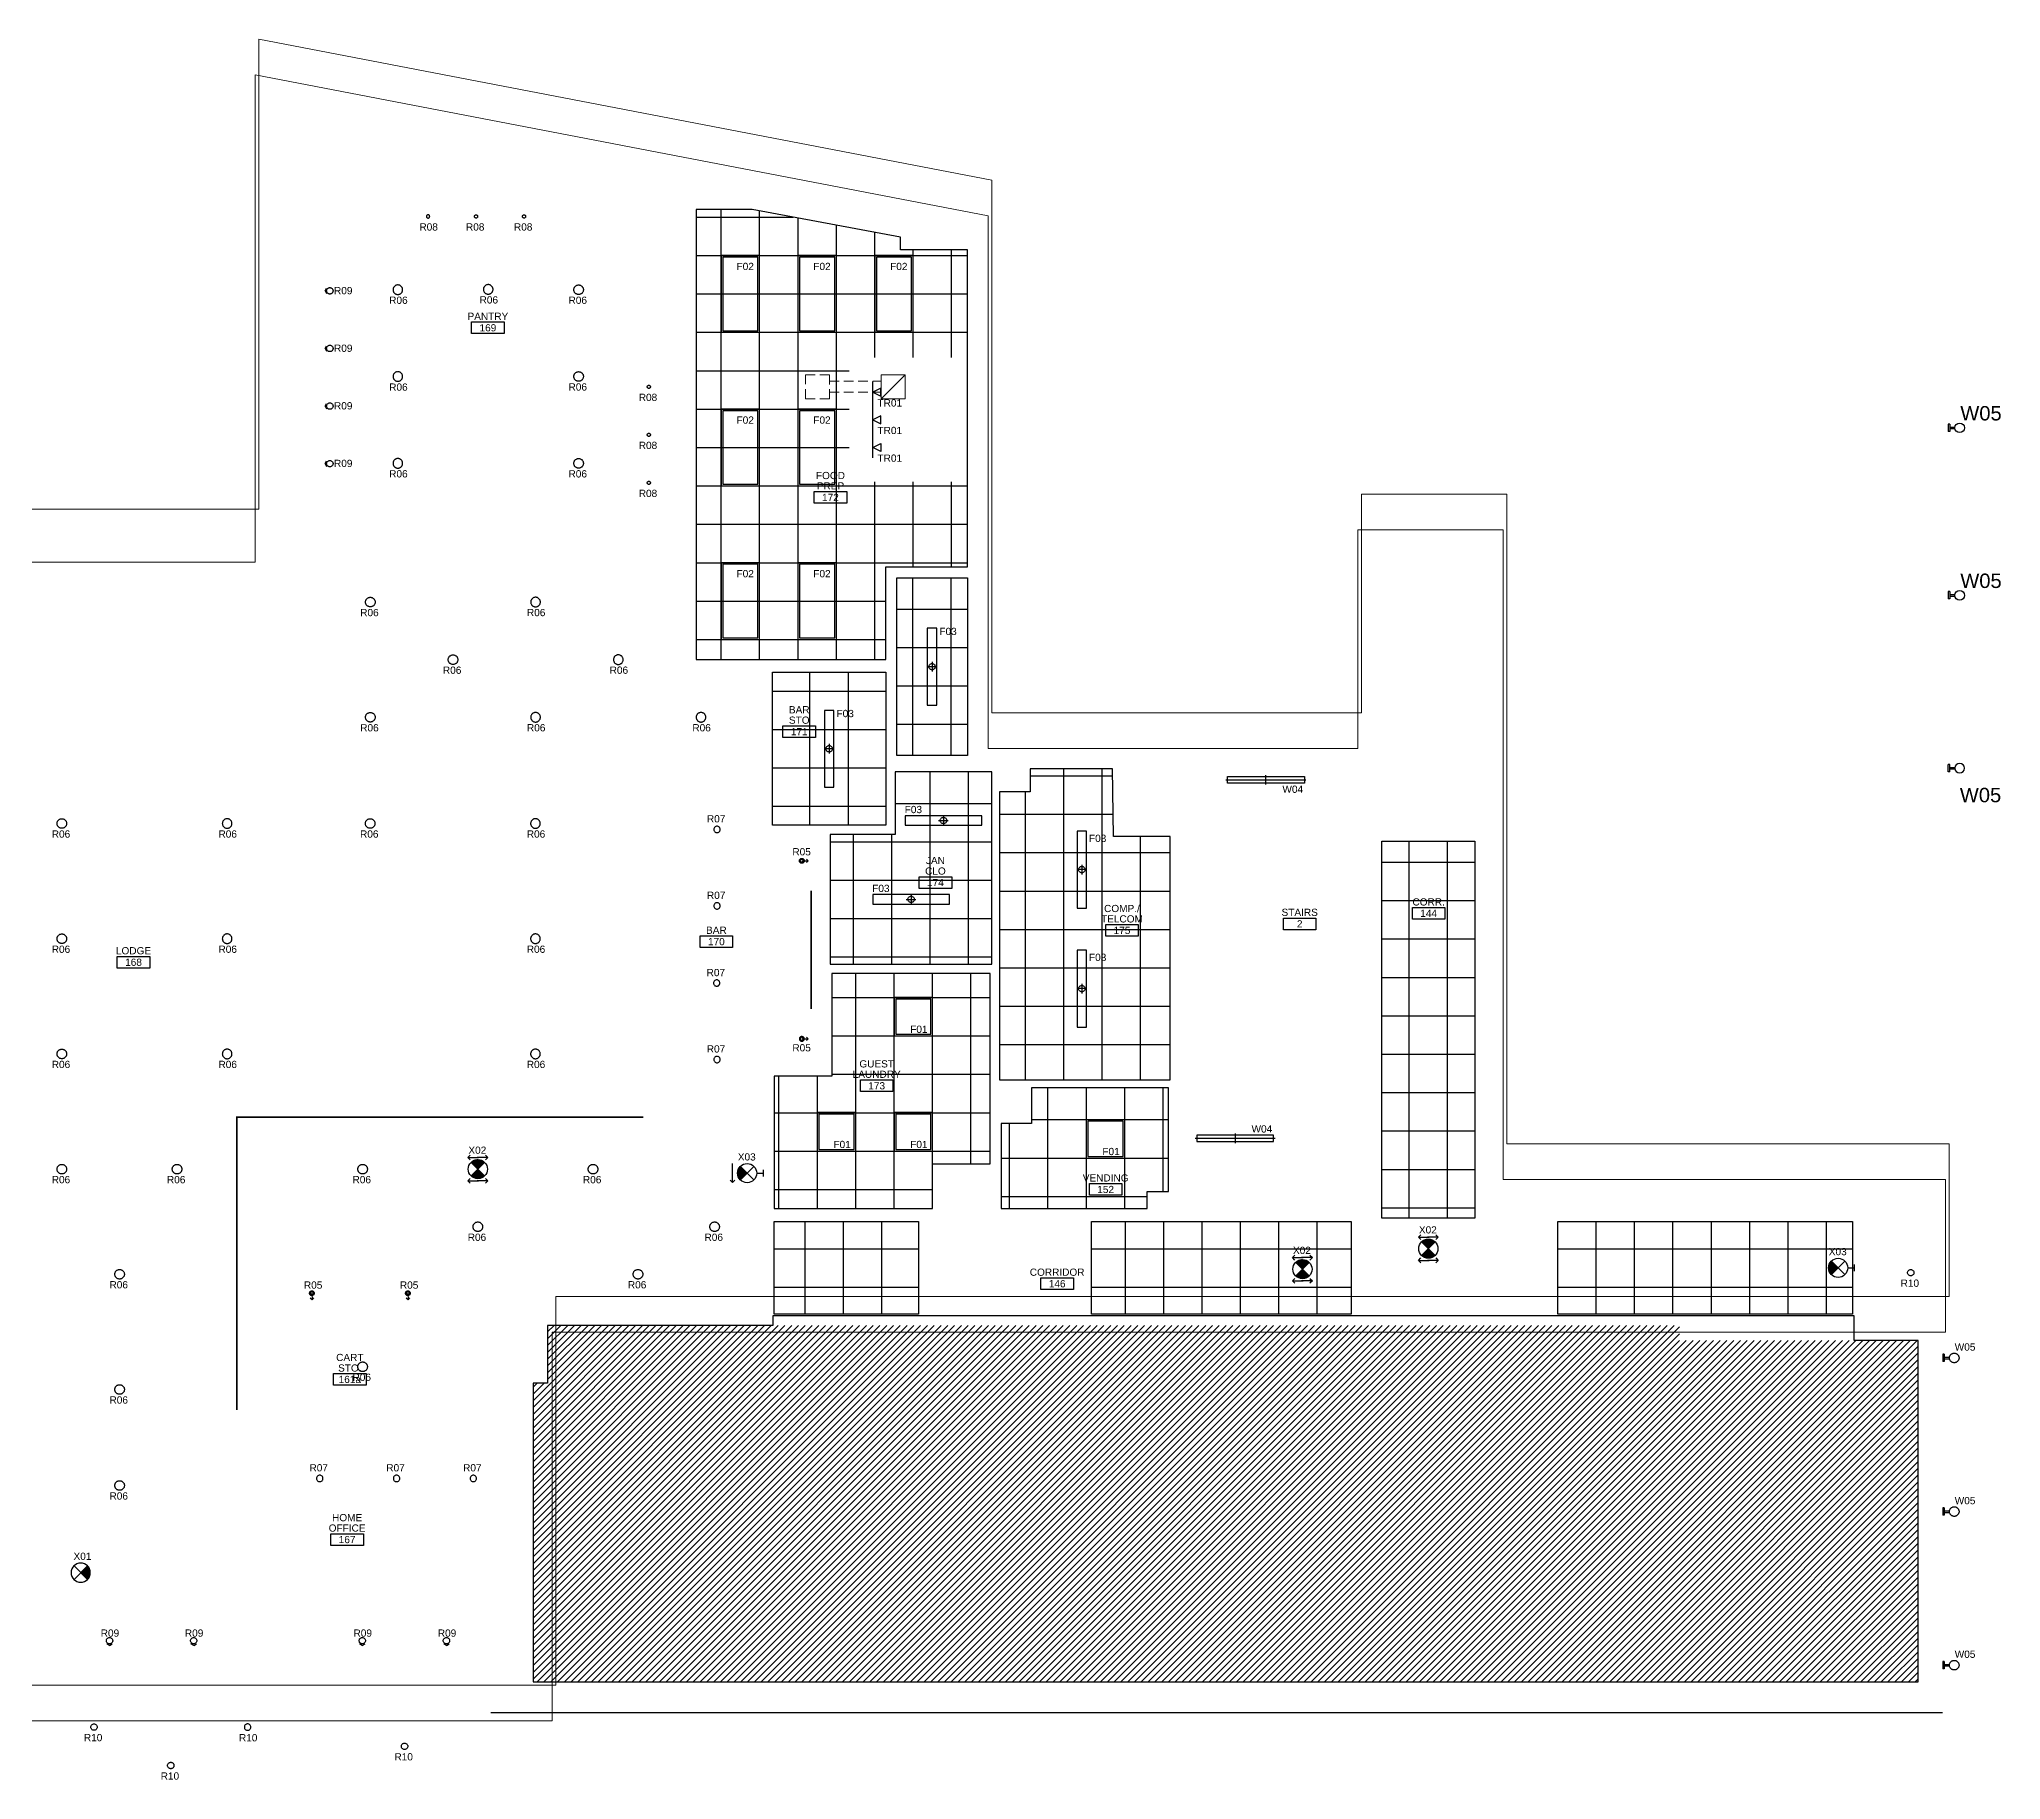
# Model space of a CAD drawing. Extents: x 5683 to 9752, y 823 to 3054.
# Drawn here: x 8526 to 9752, y 823 to 1911 of the extents above; entities that cross this region are included whole.
import ezdxf
from ezdxf.enums import TextEntityAlignment as Align
from ezdxf.xclip import XClip

# ---------------------------------------------------------------- set-up
doc = ezdxf.new("R2010")
doc.units = 0
doc.header["$LTSCALE"] = 48
doc.header["$MEASUREMENT"] = 0
doc.header["$XCLIPFRAME"] = 0
doc.linetypes.add('HIDDEN2', pattern=[0.1875, 0.125, -0.0625])
doc.linetypes.add('PHANTOM2', pattern=[1.25, 0.625, -0.125, 0.125, -0.125, 0.125, -0.125])
for name, color, linetype in [('_0_Objects', 8, 'Continuous'), ('A-Clng-Fixture', 8, 'Continuous'), ('A-Clng-Grid', 8, 'Continuous'), ('A-Tag-Rm(48)', 8, 'Continuous')]:
    doc.layers.add(name, color=color, linetype=linetype)
doc.layers.add('G-Anno-Nplt', color=8, linetype='Continuous', lineweight=18, plot=False)
doc.styles.add('G1DIM', font='arial.ttf')
doc.styles.get("Standard").update_dxf_attribs({"font": 'arial.ttf'})
doc.dimstyles.new('Aec-Arch-I-96', dxfattribs={"dimscale": 96, "dimtxt": 0.09375, "dimasz": 0.0625, "dimexe": 0.0625, "dimexo": 0.0625, "dimgap": 0.03125, "dimtad": 1, "dimdec": 3, "dimzin": 3, "dimdsep": 46, "dimlunit": 4, "dimtxsty": 'G1DIM', "dimblk": 'ARCHTICK', "dimcen": 0.09375, "dimclrd": 256, "dimclre": 256, "dimclrt": 256, "dimazin": 2, "dimtfac": 0.75, "dimtdec": 3, "dimtix": 1, "dimtmove": 2, "dimatfit": 2, "dimldrblk": 'OPEN90', "dimfxl": 0.0625, "dimtolj": 1, "dimtzin": 0, "dimarcsym": 0})
pattern_1 = [(45, (18.6875, 1882.125), (-0.088388348, 0.088388348), [])]

# ---------------------------------------------------------------- blocks, each defined once
blk = doc.blocks.new('CYLINDER WALL LIGHT')
for p, q in [((-2.3, 1), (-2.3, 0)), ((-2.3, 1), (2.2, 1)), ((-2.3, 0), (2.2, 0)), ((-0.5, 1), (-0.5, 4.3)), ((0.5, 1), (0.5, 4.3)), ((2.2, 1), (2.2, 0))]:
    blk.add_line(p, q)
blk.add_circle((0, 7.2), 3)
blk.add_attdef('WXX', (-6.4, 12), '', height=4.5)
blk = doc.blocks.new('6IN ROUND DL')
blk.add_circle((0, 0), 3)
blk.add_attdef('RXX', (-6.3125, -8.8125), '', height=4.5)
blk = doc.blocks.new('4IN ROUND WW')
for q in [(-1.7, 2), (1.7, 2)]:
    blk.add_line((0, 3), q)
blk.add_circle((0, 0), 2)
blk.add_attdef('RXX', (-6.3, -8.8), '', height=4.5)
blk = doc.blocks.new('3IN ROUND DL')
blk.add_circle((0, 0), 2)
blk.add_attdef('RXX', (-6.3125, -8.8125), '', height=4.5)
blk = doc.blocks.new('2IN ROUND DL')
blk.add_circle((0, 0), 1)
blk.add_attdef('RXX', (-6.3125, -8.8125), '', height=4.5)
blk = doc.blocks.new('2X4 FLUOR')
for points in [[(0, -24), (48, -24), (48, 0), (0, 0)], [(1, -23), (47, -23), (47, -1), (1, -1)]]:
    blk.add_lwpolyline(points, close=True)
blk.add_attdef('FXX', (34.25, -22.125), '', height=4.5)
blk = doc.blocks.new('48in Linear FLUOR')
for p, q in [((-3, 0), (3, 0)), ((0, 3), (0, -3))]:
    blk.add_line(p, q)
blk.add_lwpolyline([(-24, -3), (24, -3), (24, 3), (-24, 3)], close=True)
blk.add_circle((0, 0), 2)
blk.add_attdef('FXX', (10.2, 4.6), '', height=4.5)
blk = doc.blocks.new('2X2 FLUOR')
for points in [[(0, -24), (24, -24), (24, 0), (0, 0)], [(1, -23), (23, -23), (23, -1), (1, -1)]]:
    blk.add_lwpolyline(points, close=True)
blk.add_attdef('FXX', (10.0625, -22.125), '', height=4.5)
blk = doc.blocks.new('48IN LINEAR WALL LIGHT')
for p, q in [((-25, 3), (25, 3)), ((0, 6), (0, 0))]:
    blk.add_line(p, q)
blk.add_lwpolyline([(-24, 1), (24, 1), (24, 5), (-24, 5)], close=True)
blk.add_attdef('WXX', (10.2, 6.6), '', height=4.5)
blk = doc.blocks.new('ROUND ADJ ACCENT')
for p, q in [((0, 4), (-1.1, 2.9)), ((0, 0), (0, 4)), ((0, 4), (1.1, 2.9))]:
    blk.add_line(p, q)
for radius in [1.5, 1]:
    blk.add_circle((0, 0), radius)
blk.add_attdef('RXX', (-6.3, -8.8), '', height=4.5)
blk = doc.blocks.new('Ceiling Plan Ground Level')
at = {"layer": 'A-Clng-Grid'}
h = blk.add_hatch(dxfattribs=at)
h.set_pattern_fill('NET', color=256, scale=192)
h.set_pattern_definition([(0, (2904.004, -1032.004), (0, 24), []), (90, (2904.004, -1032.004), (-24, 1e-15), [])])
h.paths.add_polyline_path([(2912, -903.7), (2985.9, -903.7), (2985.9, -836.5), (2944, -836.5), (2944, -828.5), (2851.3, -811.2), (2816.4, -811.2), (2816.4, -1092.5), (2934.9, -1092.5), (2934.9, -1034.5), (2985.9, -1034.5), (2985.9, -981.4), (2912, -981.4)])
h = blk.add_hatch(dxfattribs=at)
h.set_pattern_fill('NET', color=256, scale=192)
h.set_pattern_definition([(0, (2951.808, -1084.96), (0, 24), []), (90, (2951.808, -1084.96), (-24, 1e-15), [])])
h.paths.add_polyline_path([(2941.7, -1041.4), (2985.9, -1041.4), (2985.9, -1152.5), (2941.7, -1152.5)])
h = blk.add_hatch(dxfattribs=at)
h.set_pattern_fill('NET', color=256, scale=192)
h.set_pattern_definition([(0, (2887.475, -1136.26), (0, 24), []), (90, (2887.475, -1136.26), (-24, 1e-15), [])])
h.paths.add_polyline_path([(2864.1, -1100.5), (2934.9, -1100.5), (2934.9, -1196.1), (2864.1, -1196.1)])
h = blk.add_hatch(dxfattribs=at)
h.set_pattern_fill('NET', color=256, scale=192)
h.set_pattern_definition([(0, (2938.665, -1254.407), (0, 24), []), (90, (2938.665, -1254.407), (-24, 1e-15), [])])
h.paths.add_polyline_path([(2900.2, -1201.9), (2900.2, -1282.9), (3001.1, -1282.9), (3001.1, -1162.6), (2940.7, -1162.6), (2940.7, -1201.9)])
h = blk.add_hatch(dxfattribs=at)
h.set_pattern_fill('NET', color=256, scale=192)
h.set_pattern_definition([(0, (-2833.837, 778.78), (0, 24), []), (90, (-2833.837, 778.78), (-24, 1e-15), [])])
h.paths.add_polyline_path([(3006, -1175.2), (3006, -1355.2), (3112.6, -1355.2), (3112.6, -1203.2), (3077.2, -1203.2), (3076.6, -1160.8), (3025.1, -1160.8), (3025.1, -1175.2)])
h = blk.add_hatch(dxfattribs=at)
h.set_pattern_fill('NET', color=256, scale=192)
h.set_pattern_definition([(0, (3262, -1291.18), (0, 24), []), (90, (3262, -1291.18), (-24, 1e-15), [])])
h.paths.add_polyline_path([(3303, -1206), (3245, -1206), (3245, -1441.7), (3303, -1441.7)])
h = blk.add_hatch(dxfattribs=at)
h.set_pattern_fill('NET', color=256, scale=192)
h.set_pattern_definition([(0, (2940.124, -1399.734), (0, 24), []), (90, (2940.124, -1399.734), (-24, 1e-15), [])])
h.paths.add_polyline_path([(2901.2, -1288.8), (2901.2, -1352.9), (2865.2, -1352.9), (2865.2, -1435.7), (2964.1, -1435.7), (2964.1, -1407.7), (3000.1, -1407.7), (3000.1, -1288.8)])
h = blk.add_hatch(dxfattribs=at)
h.set_pattern_fill('NET', color=256, scale=192)
h.set_pattern_definition([(0, (3060.25, -1380.072), (0, 24), []), (90, (3060.25, -1380.072), (-24, 1e-15), [])])
h.paths.add_polyline_path([(3111.6, -1360.1), (3026, -1360.1), (3026, -1382.5), (3007, -1382.5), (3007, -1435.7), (3098.3, -1435.7), (3098.3, -1425), (3111.6, -1425)])
h = blk.add_hatch(dxfattribs=at)
h.set_pattern_fill('NET', color=256, scale=192)
h.set_pattern_definition([(0, (2956.44, -1484.743), (0, 24), []), (90, (2956.44, -1484.743), (-24, 1e-15), [])])
h.paths.add_polyline_path([(2865.2, -1443.7), (2955.4, -1443.7), (2955.4, -1501.7), (2865.2, -1501.7)])
h = blk.add_hatch(dxfattribs=at)
h.set_pattern_fill('NET', color=256, scale=192)
h.set_pattern_definition([(0, (3132.595, -1460.743), (0, 24), []), (90, (3132.595, -1460.743), (-24, 1e-15), [])])
h.paths.add_polyline_path([(3063.4, -1443.7), (3225.7, -1443.7), (3225.7, -1501.7), (3063.4, -1501.7)])
h = blk.add_hatch(dxfattribs=at)
h.set_pattern_fill('NET', color=256, scale=192)
h.set_pattern_definition([(0, (3354.88, -1484.743), (0, 24), []), (90, (3354.88, -1484.743), (-24, 1e-15), [])])
h.paths.add_polyline_path([(3354.9, -1443.7), (3539.1, -1443.7), (3539.1, -1501.7), (3354.9, -1501.7)])
blk.add_lwpolyline([(2714.4, -1544.7), (2714.4, -1731.4), (3580.1, -1731.4), (3580.1, -1518.1), (3540.1, -1518), (3540.1, -1502.7), (2864.2, -1502.7), (2864.2, -1508.7), (2723.5, -1508.7), (2723.5, -1544.7), (2714.4, -1544.7)])
at = {"layer": 'A-Clng-Fixture', "const_width": 1}
blk.add_lwpolyline([(2926.7, -966.6), (2926.7, -918.6)], dxfattribs=at)
at = {"layer": 'A-Clng-Fixture'}
for points in [[(2926.7, -925.5), (2931.7, -928), (2931.7, -923), (2926.7, -925.5)], [(2926.7, -942.7), (2931.7, -945.2), (2931.7, -940.2), (2926.7, -942.7)], [(2926.7, -959.9), (2931.7, -957.4), (2931.7, -962.4), (2926.7, -959.9)]]:
    blk.add_lwpolyline(points, close=True, dxfattribs=at)
at = {"layer": 'A-Clng-Fixture', "linetype": 'PHANTOM2', "ltscale": 0.5, "const_width": 1}
for points in [[(2888.2, -1236.9), (2888.2, -1310.9)], [(2688, -1750.7), (3595.5, -1750.7)]]:
    blk.add_lwpolyline(points, dxfattribs=at)
at = {"layer": 'A-Clng-Fixture', "linetype": 'HIDDEN2', "ltscale": 0.5, "const_width": 1}
blk.add_lwpolyline([(2529.2, -1561.5), (2529.2, -1378.5), (2783.3, -1378.5)], dxfattribs=at)
at = {"layer": 'A-Clng-Grid'}
for points in [[(2816.4, -811.2), (2816.4, -1092.5), (2934.9, -1092.5), (2934.9, -1034.5), (2985.9, -1034.5), (2985.9, -836.5), (2944, -836.5), (2944, -828.5), (2851.3, -811.2)], [(2941.7, -1041.4), (2985.9, -1041.4), (2985.9, -1152.5), (2941.7, -1152.5)], [(2864.1, -1100.5), (2934.9, -1100.5), (2934.9, -1196.1), (2864.1, -1196.1)], [(3245, -1206), (3303, -1206), (3303, -1441.7), (3245, -1441.7)], [(2901.2, -1288.8), (2901.2, -1352.9), (2865.2, -1352.9), (2865.2, -1435.7), (2964.1, -1435.7), (2964.1, -1407.7), (3000.1, -1407.7), (3000.1, -1288.8)], [(3007, -1382.5), (3007, -1435.7), (3098.3, -1435.7), (3098.3, -1425), (3111.6, -1425), (3111.6, -1360.1), (3026, -1360.1), (3026, -1382.5)], [(2865.2, -1443.7), (2955.4, -1443.7), (2955.4, -1501.7), (2865.2, -1501.7)], [(3063.4, -1443.7), (3225.7, -1443.7), (3225.7, -1501.7), (3063.4, -1501.7)], [(3354.9, -1443.7), (3539.1, -1443.7), (3539.1, -1501.7), (3354.9, -1501.7)]]:
    blk.add_lwpolyline(points, close=True, dxfattribs=at)
for points in [[(2900.2, -1201.9), (2900.2, -1282.9), (3001.1, -1282.9), (3001.1, -1162.6), (2940.7, -1162.6), (2940.7, -1201.9), (2900.2, -1201.9)], [(3006, -1175.2), (3006, -1355.2), (3112.6, -1355.2), (3112.6, -1203.2), (3077.2, -1203.2), (3076.6, -1160.8), (3025.1, -1160.8), (3025.1, -1175.2), (3006, -1175.2)]]:
    blk.add_lwpolyline(points, dxfattribs=at)
at = {"layer": 'A-Clng-Fixture'}
ref = blk.add_blockref('2IN ROUND DL', (2648.8, -815.6), dxfattribs=dict(at, xscale=-1))
ref.add_attrib('RXX', 'R08', (2643.4, -824.4), dxfattribs={"layer": '0', "height": 4.5})
for name, p, values in [('2IN ROUND DL', (2678.8, -815.6), {'RXX': 'R08'}), ('2IN ROUND DL', (2708.8, -815.6), {'RXX': 'R08'}), ('6IN ROUND DL', (2742.9, -861.4), {'RXX': 'R06'}), ('6IN ROUND DL', (2742.9, -915.6), {'RXX': 'R06'}), ('2IN ROUND DL', (2786.8, -922.1), {'RXX': 'R08'}), ('2IN ROUND DL', (2786.8, -952.1), {'RXX': 'R08'}), ('6IN ROUND DL', (2742.9, -969.9), {'RXX': 'R06'}), ('2IN ROUND DL', (2786.8, -982.1), {'RXX': 'R08'}), ('6IN ROUND DL', (2612.7, -1056.6), {'RXX': 'R06'}), ('6IN ROUND DL', (2664.4, -1092.6), {'RXX': 'R06'}), ('6IN ROUND DL', (2612.7, -1128.6), {'RXX': 'R06'}), ('6IN ROUND DL', (2419.9, -1195), {'RXX': 'R06'}), ('6IN ROUND DL', (2612.6, -1195), {'RXX': 'R06'}), ('6IN ROUND DL', (2419.9, -1267), {'RXX': 'R06'}), ('2X2 FLUOR', (2940.1, -1303.7), {'FXX': 'F01'}), ('6IN ROUND DL', (2419.9, -1339), {'RXX': 'R06'}), ('2X2 FLUOR', (2892.1, -1375.7), {'FXX': 'F01'}), ('2X2 FLUOR', (2940.1, -1375.7), {'FXX': 'F01'}), ('2X2 FLUOR', (3060.2, -1380.1), {'FXX': 'F01'}), ('48IN LINEAR WALL LIGHT', (3153.3, -1394.7), {'WXX': 'W04'}), ('6IN ROUND DL', (2419.9, -1411), {'RXX': 'R06'}), ('6IN ROUND DL', (2491.9, -1411), {'RXX': 'R06'}), ('6IN ROUND DL', (2607.9, -1411), {'RXX': 'R06'}), ('6IN ROUND DL', (2751.9, -1411), {'RXX': 'R06'}), ('6IN ROUND DL', (2679.9, -1447), {'RXX': 'R06'}), ('6IN ROUND DL', (2827.9, -1447), {'RXX': 'R06'}), ('6IN ROUND DL', (2456, -1476.7), {'RXX': 'R06'}), ('6IN ROUND DL', (2780, -1476.7), {'RXX': 'R06'}), ('3IN ROUND DL', (3575.5, -1475.7), {'RXX': 'R10'}), ('6IN ROUND DL', (2607.9, -1534.5), {'RXX': 'R06'}), ('6IN ROUND DL', (2456, -1548.7), {'RXX': 'R06'}), ('6IN ROUND DL', (2456, -1608.7), {'RXX': 'R06'}), ('3IN ROUND DL', (2440, -1759.7), {'RXX': 'R10'}), ('3IN ROUND DL', (2634.1, -1771.7), {'RXX': 'R10'}), ('3IN ROUND DL', (2488, -1783.7), {'RXX': 'R10'})]:
    blk.add_blockref(name, p, dxfattribs=at).add_auto_attribs(values)
ref = blk.add_blockref('2X4 FLUOR', (2832, -888), dxfattribs=dict(at, rotation=90))
ref.add_attrib('FXX', 'F02', (2841.6, -849.1), dxfattribs={"layer": '0', "height": 4.5})
ref = blk.add_blockref('2X4 FLUOR', (2880, -888), dxfattribs=dict(at, rotation=90))
ref.add_attrib('FXX', 'F02', (2889.6, -849.1), dxfattribs={"layer": '0', "height": 4.5})
ref = blk.add_blockref('2X4 FLUOR', (2928, -888), dxfattribs=dict(at, rotation=90))
ref.add_attrib('FXX', 'F02', (2937.6, -849.1), dxfattribs={"layer": '0', "height": 4.5})
ref = blk.add_blockref('6IN ROUND DL', (2686.4, -861.2), dxfattribs=dict(at, xscale=-1))
ref.add_attrib('RXX', 'R06', (2681, -870), dxfattribs={"layer": '0', "height": 4.5})
ref = blk.add_blockref('4IN ROUND WW', (2587.4, -862.1), dxfattribs=dict(at, rotation=90))
ref.add_attrib('RXX', 'R09', (2590, -864.2), dxfattribs={"layer": '0', "height": 4.5})
ref = blk.add_blockref('6IN ROUND DL', (2629.9, -861.4), dxfattribs=dict(at, xscale=-1))
ref.add_attrib('RXX', 'R06', (2624.5, -870.2), dxfattribs={"layer": '0', "height": 4.5})
ref = blk.add_blockref('4IN ROUND WW', (2587.4, -898.1), dxfattribs=dict(at, rotation=90))
ref.add_attrib('RXX', 'R09', (2590, -900.2), dxfattribs={"layer": '0', "height": 4.5})
ref = blk.add_blockref('6IN ROUND DL', (2629.9, -915.6), dxfattribs=dict(at, xscale=-1))
ref.add_attrib('RXX', 'R06', (2624.5, -924.5), dxfattribs={"layer": '0', "height": 4.5})
ref = blk.add_blockref('4IN ROUND WW', (2587.4, -934.1), dxfattribs=dict(at, rotation=90))
ref.add_attrib('RXX', 'R09', (2590, -936.2), dxfattribs={"layer": '0', "height": 4.5})
ref = blk.add_blockref('2X4 FLUOR', (2832, -984), dxfattribs=dict(at, rotation=90))
ref.add_attrib('FXX', 'F02', (2841.6, -945.1), dxfattribs={"layer": '0', "height": 4.5})
ref = blk.add_blockref('2X4 FLUOR', (2880, -984), dxfattribs=dict(at, rotation=90))
ref.add_attrib('FXX', 'F02', (2889.6, -945.1), dxfattribs={"layer": '0', "height": 4.5})
ref = blk.add_blockref('4IN ROUND WW', (2587.4, -970.1), dxfattribs=dict(at, rotation=90))
ref.add_attrib('RXX', 'R09', (2590, -972.2), dxfattribs={"layer": '0', "height": 4.5})
ref = blk.add_blockref('6IN ROUND DL', (2629.9, -969.9), dxfattribs=dict(at, xscale=-1))
ref.add_attrib('RXX', 'R06', (2624.5, -978.7), dxfattribs={"layer": '0', "height": 4.5})
ref = blk.add_blockref('2X4 FLUOR', (2832, -1080), dxfattribs=dict(at, rotation=90))
ref.add_attrib('FXX', 'F02', (2841.6, -1041.1), dxfattribs={"layer": '0', "height": 4.5})
ref = blk.add_blockref('2X4 FLUOR', (2880, -1080), dxfattribs=dict(at, rotation=90))
ref.add_attrib('FXX', 'F02', (2889.6, -1041.1), dxfattribs={"layer": '0', "height": 4.5})
ref = blk.add_blockref('6IN ROUND DL', (2716, -1056.6), dxfattribs=dict(at, xscale=-1))
ref.add_attrib('RXX', 'R06', (2710.6, -1065.4), dxfattribs={"layer": '0', "height": 4.5})
ref = blk.add_blockref('48in Linear FLUOR', (2963.8, -1097), dxfattribs=dict(at, rotation=270))
ref.add_attrib('FXX', 'F03', (2968.4, -1077.2), dxfattribs={"layer": '0', "height": 4.5})
ref = blk.add_blockref('6IN ROUND DL', (2767.7, -1092.6), dxfattribs=dict(at, xscale=-1))
ref.add_attrib('RXX', 'R06', (2762.3, -1101.4), dxfattribs={"layer": '0', "height": 4.5})
ref = blk.add_blockref('6IN ROUND DL', (2716, -1128.6), dxfattribs=dict(at, xscale=-1))
ref.add_attrib('RXX', 'R06', (2710.6, -1137.4), dxfattribs={"layer": '0', "height": 4.5})
ref = blk.add_blockref('6IN ROUND DL', (2819.4, -1128.6), dxfattribs=dict(at, xscale=-1))
ref.add_attrib('RXX', 'R06', (2814, -1137.4), dxfattribs={"layer": '0', "height": 4.5})
ref = blk.add_blockref('48in Linear FLUOR', (2899.5, -1148.3), dxfattribs=dict(at, rotation=270))
ref.add_attrib('FXX', 'F03', (2904.1, -1128.5), dxfattribs={"layer": '0', "height": 4.5})
ref = blk.add_blockref('48IN LINEAR WALL LIGHT', (3172.5, -1164.7), dxfattribs=dict(at, xscale=-1, rotation=180))
ref.add_attrib('WXX', 'W04', (3182.8, -1175.8), dxfattribs={"layer": '0', "height": 4.5})
ref = blk.add_blockref('48in Linear FLUOR', (2970.9, -1193.1), dxfattribs=at)
ref.add_attrib('FXX', 'F03', (2946.7, -1188.5), dxfattribs={"layer": '0', "height": 4.5})
ref = blk.add_blockref('6IN ROUND DL', (2523.2, -1195), dxfattribs=dict(at, xscale=-1))
ref.add_attrib('RXX', 'R06', (2517.8, -1203.8), dxfattribs={"layer": '0', "height": 4.5})
ref = blk.add_blockref('6IN ROUND DL', (2715.9, -1195), dxfattribs=dict(at, xscale=-1))
ref.add_attrib('RXX', 'R06', (2710.5, -1203.8), dxfattribs={"layer": '0', "height": 4.5})
ref = blk.add_blockref('3IN ROUND DL', (2829.4, -1198.7), dxfattribs=dict(at, xscale=-1, rotation=180))
ref.add_attrib('RXX', 'R07', (2823.1, -1194.3), dxfattribs={"layer": '0', "height": 4.5})
ref = blk.add_blockref('48in Linear FLUOR', (3057.4, -1223.8), dxfattribs=dict(at, rotation=270))
ref.add_attrib('FXX', 'F03', (3061.9, -1206.5), dxfattribs={"layer": '0', "height": 4.5})
ref = blk.add_blockref('ROUND ADJ ACCENT', (2882.4, -1218.3), dxfattribs=dict(at, rotation=269.682145111115))
ref.add_attrib('RXX', 'R05', (2876.5, -1214.9), dxfattribs={"layer": '0', "height": 4.5})
ref = blk.add_blockref('3IN ROUND DL', (2829.4, -1246.5), dxfattribs=dict(at, xscale=-1, rotation=180))
ref.add_attrib('RXX', 'R07', (2823.1, -1242.1), dxfattribs={"layer": '0', "height": 4.5})
ref = blk.add_blockref('48in Linear FLUOR', (2950.7, -1242.4), dxfattribs=at)
ref.add_attrib('FXX', 'F03', (2926.4, -1237.8), dxfattribs={"layer": '0', "height": 4.5})
ref = blk.add_blockref('6IN ROUND DL', (2523.2, -1267), dxfattribs=dict(at, xscale=-1))
ref.add_attrib('RXX', 'R06', (2517.8, -1275.8), dxfattribs={"layer": '0', "height": 4.5})
ref = blk.add_blockref('6IN ROUND DL', (2715.9, -1267), dxfattribs=dict(at, xscale=-1))
ref.add_attrib('RXX', 'R06', (2710.5, -1275.8), dxfattribs={"layer": '0', "height": 4.5})
ref = blk.add_blockref('48in Linear FLUOR', (3057.4, -1298.2), dxfattribs=dict(at, rotation=270))
ref.add_attrib('FXX', 'F03', (3061.9, -1280.9), dxfattribs={"layer": '0', "height": 4.5})
ref = blk.add_blockref('3IN ROUND DL', (2829.2, -1294.7), dxfattribs=dict(at, xscale=-1, rotation=180))
ref.add_attrib('RXX', 'R07', (2822.9, -1290.4), dxfattribs={"layer": '0', "height": 4.5})
ref = blk.add_blockref('6IN ROUND DL', (2523.2, -1339), dxfattribs=dict(at, xscale=-1))
ref.add_attrib('RXX', 'R06', (2517.8, -1347.8), dxfattribs={"layer": '0', "height": 4.5})
ref = blk.add_blockref('6IN ROUND DL', (2715.9, -1339), dxfattribs=dict(at, xscale=-1))
ref.add_attrib('RXX', 'R06', (2710.5, -1347.8), dxfattribs={"layer": '0', "height": 4.5})
ref = blk.add_blockref('3IN ROUND DL', (2829.4, -1342.5), dxfattribs=dict(at, xscale=-1, rotation=180))
ref.add_attrib('RXX', 'R07', (2823, -1338.1), dxfattribs={"layer": '0', "height": 4.5})
ref = blk.add_blockref('ROUND ADJ ACCENT', (2882.4, -1329.6), dxfattribs=dict(at, xscale=-0.9999999999999909, rotation=270.3178548888828))
ref.add_attrib('RXX', 'R05', (2876.5, -1337.4), dxfattribs={"layer": '0', "height": 4.5})
ref = blk.add_blockref('ROUND ADJ ACCENT', (2576.2, -1488.6), dxfattribs=dict(at, rotation=182.1016543277713))
ref.add_attrib('RXX', 'R05', (2571.2, -1485.7), dxfattribs={"layer": '0', "height": 4.5})
ref = blk.add_blockref('ROUND ADJ ACCENT', (2636.2, -1488.6), dxfattribs=dict(at, rotation=182.1016543277713))
ref.add_attrib('RXX', 'R05', (2631.2, -1485.7), dxfattribs={"layer": '0', "height": 4.5})
ref = blk.add_blockref('CYLINDER WALL LIGHT', (3595.5, -1529), dxfattribs=dict(at, rotation=270))
ref.add_attrib('WXX', 'W05', (3603, -1524.4), dxfattribs={"layer": '0', "height": 4.5})
ref = blk.add_blockref('3IN ROUND DL', (2581.1, -1604.3), dxfattribs=dict(at, xscale=-1, rotation=180))
ref.add_attrib('RXX', 'R07', (2574.7, -1599.9), dxfattribs={"layer": '0', "height": 4.5})
ref = blk.add_blockref('3IN ROUND DL', (2629.1, -1604.3), dxfattribs=dict(at, xscale=-1, rotation=180))
ref.add_attrib('RXX', 'R07', (2622.7, -1599.9), dxfattribs={"layer": '0', "height": 4.5})
ref = blk.add_blockref('3IN ROUND DL', (2677.1, -1604.3), dxfattribs=dict(at, xscale=-1, rotation=180))
ref.add_attrib('RXX', 'R07', (2670.7, -1599.9), dxfattribs={"layer": '0', "height": 4.5})
ref = blk.add_blockref('CYLINDER WALL LIGHT', (3595.5, -1625), dxfattribs=dict(at, rotation=270))
ref.add_attrib('WXX', 'W05', (3603, -1620.4), dxfattribs={"layer": '0', "height": 4.5})
ref = blk.add_blockref('4IN ROUND WW', (2449.7, -1705.7), dxfattribs=dict(at, rotation=180))
ref.add_attrib('RXX', 'R09', (2444.2, -1703.2), dxfattribs={"layer": '0', "height": 4.5})
ref = blk.add_blockref('4IN ROUND WW', (2502.3, -1705.7), dxfattribs=dict(at, rotation=180))
ref.add_attrib('RXX', 'R09', (2496.8, -1703.2), dxfattribs={"layer": '0', "height": 4.5})
ref = blk.add_blockref('4IN ROUND WW', (2607.7, -1705.7), dxfattribs=dict(at, rotation=180))
ref.add_attrib('RXX', 'R09', (2602.2, -1703.2), dxfattribs={"layer": '0', "height": 4.5})
ref = blk.add_blockref('4IN ROUND WW', (2660.3, -1705.7), dxfattribs=dict(at, rotation=180))
ref.add_attrib('RXX', 'R09', (2654.9, -1703.2), dxfattribs={"layer": '0', "height": 4.5})
ref = blk.add_blockref('CYLINDER WALL LIGHT', (3595.5, -1721), dxfattribs=dict(at, rotation=270))
ref.add_attrib('WXX', 'W05', (3603, -1716.4), dxfattribs={"layer": '0', "height": 4.5})
ref = blk.add_blockref('3IN ROUND DL', (2536, -1759.7), dxfattribs=dict(at, xscale=-1))
ref.add_attrib('RXX', 'R10', (2530.6, -1768.6), dxfattribs={"layer": '0', "height": 4.5})
at = {"layer": 'A-Clng-Fixture', "char_height": 4.5, "width": 13.062, "attachment_point": 1, "style": 'G1DIM'}
for insert in [(2929.7, -929.9), (2929.7, -947.1), (2929.7, -964.4)]:
    blk.add_mtext('TR01', dxfattribs=dict(at, insert=insert))
blk = doc.blocks.new('Rm Tag')
blk.add_lwpolyline([(-0.212, 0.076), (0.212, 0.076), (0.212, -0.076), (-0.212, -0.076)], close=True)
for p in [(0, 0.286), (0, 0.149), (0, 0)]:
    blk.add_attdef('XXX', text='', height=0.0938).set_placement(p, align=Align.MIDDLE_CENTER)
blk = doc.blocks.new('exit sign- single faced')
h = blk.add_hatch()
h.set_pattern_fill('ANSI31', color=256)
h.set_pattern_definition(pattern_1)
h.paths.add_polyline_path([(4.2, 4.2, 0.414214), (-4.2, 4.2), (0, 0)])
for p, q in [((4.2, -4.2), (-4.2, 4.2)), ((4.2, 4.2), (-4.2, -4.2))]:
    blk.add_line(p, q)
blk.add_circle((0, 0), 6)
blk.add_attdef('X00', (-5.6, 8), '', height=4.5)
blk = doc.blocks.new('exit sign- double faced')
h = blk.add_hatch()
h.set_pattern_fill('ANSI31', color=256)
h.set_pattern_definition(pattern_1)
h.paths.add_polyline_path([(4.2, 4.2, 0.414214), (-4.2, 4.2), (0, 0)])
h = blk.add_hatch()
h.set_pattern_fill('ANSI31', color=256)
h.set_pattern_definition(pattern_1)
h.paths.add_polyline_path([(4.2, -4.2, -0.414214), (-4.2, -4.2), (0, 0)])
for p, q in [((4.2, -4.2), (-4.2, 4.2)), ((4.2, 4.2), (-4.2, -4.2))]:
    blk.add_line(p, q)
blk.add_circle((0, 0), 6)
blk.add_attdef('X00', (-5.6, 8), '', height=4.5)
blk = doc.blocks.new('_ArchTick')
at = {"linetype": 'ByBlock', "const_width": 0.15}
blk.add_lwpolyline([(-0.5, -0.5), (0.5, 0.5)], dxfattribs=at)
blk = doc.blocks.new('_Open90')
at = {"linetype": 'ByBlock', "lineweight": -2}
for p, q in [((0, 0), (-1, 0)), ((-0.5, 0.5), (0, 0)), ((0, 0), (-0.5, -0.5))]:
    blk.add_line(p, q, dxfattribs=at)
blk = doc.blocks.new('*U54')
h = blk.add_hatch()
h.set_pattern_fill('ANSI31', color=256)
h.set_pattern_definition([(45, (18.6875, 1892.125), (-0.088388348, 0.088388348), [])])
h.paths.add_polyline_path([(4.2, 14.2, 0.414214), (-4.2, 14.2), (0, 10)])
for p, q in [((4.2, 5.8), (-4.2, 14.2)), ((4.2, 14.2), (-4.2, 5.8)), ((2, 0), (-2, 0)), ((0, 4), (0, 0))]:
    blk.add_line(p, q)
blk.add_circle((0, 10), 6)
blk.add_attdef('X00', (-5.6, 18), '', height=4.5)

msp = doc.modelspace()

# ---------------------------------------------------------------- hatches: boundary and pattern name
at = {"layer": '_0_Objects'}
h = msp.add_hatch(dxfattribs=at)
h.set_pattern_fill('ANSI31', color=256, scale=24)
h.set_pattern_definition([(45, (3286.1633, 3394.78), (-2.1213203, 2.1213203), [])])
edge = h.paths.add_edge_path()
edge.add_line((8843.5, 1107.3), (8843.5, 1071.3))
edge.add_line((8843.5, 1071.3), (8834.4, 1071.3))
edge.add_line((8834.4, 1071.3), (8834.4, 884.6))
edge.add_line((8834.4, 884.6), (9700.1, 884.6))
edge.add_line((9700.1, 884.6), (9700, 1097.9))
edge.add_line((9700, 1097.9), (9550.9, 1097.9))
edge.add_line((9550.9, 1097.9), (9550.9, 1107.3))
edge.add_line((9550.9, 1107.3), (8843, 1107.3))

# ---------------------------------------------------------------- linework, layer by layer
at = {"layer": 'G-Anno-Nplt', "linetype": 'HIDDEN2'}
for p, q in [((9019.7, 1697.4), (9052, 1697.4)), ((9019.7, 1690.5), (9052, 1690.5))]:
    msp.add_line(p, q, dxfattribs=at)
at = {"layer": 'G-Anno-Nplt'}
for points in [[(8663, 1911.1), (9121.1, 1823.1), (9121.1, 1490.2), (9352.3, 1490.2), (9352.3, 1626.9), (9443.1, 1626.9), (9443.1, 1220.9), (9719.6, 1220.9), (9719.6, 1125.5), (8848.7, 1125.5), (8848.7, 882.6), (8228.4, 882.6), (8228.4, 1617.4), (8663, 1617.4)], [(8660.7, 1888.8), (9118.8, 1800.7), (9118.8, 1467.8), (9350, 1467.8), (9350, 1604.5), (9440.8, 1604.5), (9440.8, 1198.5), (9717.3, 1198.5), (9717.3, 1103.1), (8846.4, 1103.1), (8846.4, 860.3), (8234.6, 860.3), (8234.6, 1584.3), (8660.7, 1584.3)], [(9052, 1701.4), (9066.9, 1701.4), (9066.9, 1686.5), (9052, 1686.5)]]:
    msp.add_lwpolyline(points, close=True, dxfattribs=at)
at = {"layer": 'G-Anno-Nplt', "linetype": 'HIDDEN2'}
msp.add_lwpolyline([(9004.7, 1701.4), (9019.7, 1701.4), (9019.7, 1686.5), (9004.7, 1686.5)], close=True, dxfattribs=at)
at = {"layer": 'G-Anno-Nplt'}
msp.add_lwpolyline([(9052, 1686.5), (9066.9, 1701.4)], dxfattribs=at)

# ---------------------------------------------------------------- block references
at = {"layer": '_0_Objects'}
ref = msp.add_blockref('Ceiling Plan Ground Level', (6120, 2616), dxfattribs=at)
XClip(ref).set_block_clipping_path([(2540.6875, -727.2188406548), (2998.8125, -815.3125), (2998.8125, -1148.1875), (3230, -1148.1875), (3230, -1011.5), (3320.8125, -1011.5), (3320.8125, -1417.5), (3617.8496535834, -1417.5), (3617.8496535834, -1514.5), (3617.8496535834, -1832.532497509), (2110.7257570678, -1826.657497509), (2114.5625, -1031.7428022054), (2540.6875, -1031.7428022054)])
at = {"layer": 'A-Clng-Fixture'}
ref = msp.add_blockref('CYLINDER WALL LIGHT', (9718.9, 1668.3), dxfattribs=dict(at, rotation=270))
ref.add_attrib('WXX', 'W05', (9726.5, 1672.9), dxfattribs={"layer": '0', "height": 9})
ref = msp.add_blockref('CYLINDER WALL LIGHT', (9718.9, 1563.6), dxfattribs=dict(at, rotation=270))
ref.add_attrib('WXX', 'W05', (9726.5, 1568.2), dxfattribs={"layer": '0', "height": 9})
ref = msp.add_blockref('CYLINDER WALL LIGHT', (9718.9, 1455.6), dxfattribs=dict(at, xscale=-1, rotation=270))
ref.add_attrib('WXX', 'W05', (9726.2, 1434.3), dxfattribs={"layer": '0', "height": 9})
ref = msp.add_blockref('exit sign- double faced', (8799.9, 1205), dxfattribs=at)
ref.add_attrib('X00', 'X02', (8794, 1214.6), dxfattribs={"layer": '0', "height": 4.5})
ref = msp.add_blockref('*U54', (8978.2, 1202.5), dxfattribs=dict(at, rotation=89.99999999999999))
ref.add_attrib('X00', 'X03', (8962.4, 1210.4), dxfattribs={"layer": '0', "height": 4.5})
ref = msp.add_blockref('exit sign- double faced', (9394, 1155.3), dxfattribs=at)
ref.add_attrib('X00', 'X02', (9388.1, 1164.8), dxfattribs={"layer": '0', "height": 4.5})
ref = msp.add_blockref('exit sign- double faced', (9315.3, 1142.5), dxfattribs=at)
ref.add_attrib('X00', 'X02', (9309.4, 1152), dxfattribs={"layer": '0', "height": 4.5})
ref = msp.add_blockref('*U54', (9660.1, 1143.3), dxfattribs=dict(at, rotation=89.99999999999999))
ref.add_attrib('X00', 'X03', (9644.3, 1151.2), dxfattribs={"layer": '0', "height": 4.5})
ref = msp.add_blockref('exit sign- single faced', (8551.7, 952.8), dxfattribs=dict(at, xscale=-1, rotation=270))
ref.add_attrib('X00', 'X01', (8547.2, 960.8), dxfattribs={"layer": '0', "height": 4.5})
at = {"layer": 'A-Tag-Rm(48)'}
ref = msp.add_blockref('Rm Tag', (8806.2, 1730.8), dxfattribs=dict(at, xscale=48, yscale=48, zscale=48))
ref.add_attrib('XXX', 'PANTRY', dxfattribs={"layer": '0', "height": 4.5}).set_placement((8806.2, 1738), align=Align.MIDDLE_CENTER)
ref.add_attrib('XXX', '169', dxfattribs={"layer": '0', "height": 4.5}).set_placement((8806.2, 1730.8), align=Align.MIDDLE_CENTER)
ref = msp.add_blockref('Rm Tag', (9020.3, 1624.8), dxfattribs=dict(at, xscale=48, yscale=48, zscale=48))
ref.add_attrib('XXX', 'FOOD', dxfattribs={"layer": '0', "height": 4.5}).set_placement((9020.3, 1638.5), align=Align.MIDDLE_CENTER)
ref.add_attrib('XXX', 'PREP', dxfattribs={"layer": '0', "height": 4.5}).set_placement((9020.3, 1632), align=Align.MIDDLE_CENTER)
ref.add_attrib('XXX', '172', dxfattribs={"layer": '0', "height": 4.5}).set_placement((9020.3, 1624.8), align=Align.MIDDLE_CENTER)
ref = msp.add_blockref('Rm Tag', (9000.8, 1478.4), dxfattribs=dict(at, xscale=48, yscale=48, zscale=48))
ref.add_attrib('XXX', 'BAR', dxfattribs={"layer": '0', "height": 4.5}).set_placement((9000.8, 1492.1), align=Align.MIDDLE_CENTER)
ref.add_attrib('XXX', 'STO', dxfattribs={"layer": '0', "height": 4.5}).set_placement((9000.8, 1485.6), align=Align.MIDDLE_CENTER)
ref.add_attrib('XXX', '171', dxfattribs={"layer": '0', "height": 4.5}).set_placement((9000.8, 1478.4), align=Align.MIDDLE_CENTER)
ref = msp.add_blockref('Rm Tag', (9085.9, 1384.1), dxfattribs=dict(at, xscale=48, yscale=48, zscale=48))
ref.add_attrib('XXX', 'JAN', dxfattribs={"layer": '0', "height": 4.5}).set_placement((9085.9, 1397.9), align=Align.MIDDLE_CENTER)
ref.add_attrib('XXX', 'CLO', dxfattribs={"layer": '0', "height": 4.5}).set_placement((9085.9, 1391.3), align=Align.MIDDLE_CENTER)
ref.add_attrib('XXX', '174', dxfattribs={"layer": '0', "height": 4.5}).set_placement((9085.9, 1384.1), align=Align.MIDDLE_CENTER)
ref = msp.add_blockref('Rm Tag', (9394.2, 1364.9), dxfattribs=dict(at, xscale=48, yscale=48, zscale=48))
ref.add_attrib('XXX', 'CORR.', dxfattribs={"layer": '0', "height": 4.5}).set_placement((9394.2, 1372), align=Align.MIDDLE_CENTER)
ref.add_attrib('XXX', '144', dxfattribs={"layer": '0', "height": 4.5}).set_placement((9394.2, 1364.9), align=Align.MIDDLE_CENTER)
ref = msp.add_blockref('Rm Tag', (9202.5, 1354.2), dxfattribs=dict(at, xscale=48, yscale=48, zscale=48))
ref.add_attrib('XXX', 'COMP./', dxfattribs={"layer": '0', "height": 4.5}).set_placement((9202.5, 1367.9), align=Align.MIDDLE_CENTER)
ref.add_attrib('XXX', 'TELCOM', dxfattribs={"layer": '0', "height": 4.5}).set_placement((9202.5, 1361.4), align=Align.MIDDLE_CENTER)
ref.add_attrib('XXX', '175', dxfattribs={"layer": '0', "height": 4.5}).set_placement((9202.5, 1354.2), align=Align.MIDDLE_CENTER)
ref = msp.add_blockref('Rm Tag', (9313.6, 1358.3), dxfattribs=dict(at, xscale=48, yscale=48, zscale=48))
ref.add_attrib('XXX', 'STAIRS', dxfattribs={"layer": '0', "height": 4.5}).set_placement((9313.6, 1365.5), align=Align.MIDDLE_CENTER)
ref.add_attrib('XXX', '2', dxfattribs={"layer": '0', "height": 4.5}).set_placement((9313.6, 1358.3), align=Align.MIDDLE_CENTER)
ref = msp.add_blockref('Rm Tag', (8949, 1347.2), dxfattribs=dict(at, xscale=48, yscale=48, zscale=48))
ref.add_attrib('XXX', 'BAR', dxfattribs={"layer": '0', "height": 4.5}).set_placement((8949, 1354.3), align=Align.MIDDLE_CENTER)
ref.add_attrib('XXX', '170', dxfattribs={"layer": '0', "height": 4.5}).set_placement((8949, 1347.2), align=Align.MIDDLE_CENTER)
ref = msp.add_blockref('Rm Tag', (8584.7, 1334.3), dxfattribs=dict(at, xscale=48, yscale=48, zscale=48))
ref.add_attrib('XXX', 'LODGE', dxfattribs={"layer": '0', "height": 4.5}).set_placement((8584.7, 1341.5), align=Align.MIDDLE_CENTER)
ref.add_attrib('XXX', '168', dxfattribs={"layer": '0', "height": 4.5}).set_placement((8584.7, 1334.3), align=Align.MIDDLE_CENTER)
ref = msp.add_blockref('Rm Tag', (9049.2, 1257.1), dxfattribs=dict(at, xscale=48, yscale=48, zscale=48))
ref.add_attrib('XXX', 'GUEST', dxfattribs={"layer": '0', "height": 4.5}).set_placement((9049.2, 1270.8), align=Align.MIDDLE_CENTER)
ref.add_attrib('XXX', 'LAUNDRY', dxfattribs={"layer": '0', "height": 4.5}).set_placement((9049.2, 1264.3), align=Align.MIDDLE_CENTER)
ref.add_attrib('XXX', '173', dxfattribs={"layer": '0', "height": 4.5}).set_placement((9049.2, 1257.1), align=Align.MIDDLE_CENTER)
ref = msp.add_blockref('Rm Tag', (9192.3, 1192.3), dxfattribs=dict(at, xscale=48, yscale=48, zscale=48))
ref.add_attrib('XXX', 'VENDING', dxfattribs={"layer": '0', "height": 4.5}).set_placement((9192.3, 1199.5), align=Align.MIDDLE_CENTER)
ref.add_attrib('XXX', '152', dxfattribs={"layer": '0', "height": 4.5}).set_placement((9192.3, 1192.3), align=Align.MIDDLE_CENTER)
ref = msp.add_blockref('Rm Tag', (9162, 1133.4), dxfattribs=dict(at, xscale=48, yscale=48, zscale=48))
ref.add_attrib('XXX', 'CORRIDOR', dxfattribs={"layer": '0', "height": 4.5}).set_placement((9162, 1140.6), align=Align.MIDDLE_CENTER)
ref.add_attrib('XXX', '146', dxfattribs={"layer": '0', "height": 4.5}).set_placement((9162, 1133.4), align=Align.MIDDLE_CENTER)
ref = msp.add_blockref('Rm Tag', (8719.9, 1073.6), dxfattribs=dict(at, xscale=48, yscale=48, zscale=48))
ref.add_attrib('XXX', 'CART', dxfattribs={"layer": '0', "height": 4.5}).set_placement((8719.9, 1087.3), align=Align.MIDDLE_CENTER)
ref.add_attrib('XXX', 'STO.', dxfattribs={"layer": '0', "height": 4.5}).set_placement((8719.9, 1080.7), align=Align.MIDDLE_CENTER)
ref.add_attrib('XXX', '161a', dxfattribs={"layer": '0', "height": 4.5}).set_placement((8719.9, 1073.6), align=Align.MIDDLE_CENTER)
ref = msp.add_blockref('Rm Tag', (8718.2, 973.5), dxfattribs=dict(at, xscale=48, yscale=48, zscale=48))
ref.add_attrib('XXX', 'HOME', dxfattribs={"layer": '0', "height": 4.5}).set_placement((8718.2, 987.2), align=Align.MIDDLE_CENTER)
ref.add_attrib('XXX', 'OFFICE', dxfattribs={"layer": '0', "height": 4.5}).set_placement((8718.2, 980.7), align=Align.MIDDLE_CENTER)
ref.add_attrib('XXX', '167', dxfattribs={"layer": '0', "height": 4.5}).set_placement((8718.2, 973.5), align=Align.MIDDLE_CENTER)

# ---------------------------------------------------------------- leaders
at = {"layer": 'A-Clng-Fixture'}
for points in [[(8793.7, 1212.3), (8800.4, 1212.3)], [(8806.2, 1212.3), (8799.4, 1212.3)], [(8959.1, 1196.7), (8959.1, 1208.6)], [(8793.7, 1197.7), (8800.4, 1197.7)], [(8806.2, 1197.7), (8799.4, 1197.7)], [(9387.8, 1162.5), (9394.5, 1162.5)], [(9400.2, 1162.5), (9393.5, 1162.5)], [(9309.1, 1149.7), (9315.8, 1149.7)], [(9321.5, 1149.7), (9314.8, 1149.7)], [(9387.8, 1148), (9394.5, 1148)], [(9400.2, 1148), (9393.5, 1148)], [(9309.1, 1135.2), (9315.8, 1135.2)], [(9321.5, 1135.2), (9314.8, 1135.2)]]:
    msp.add_leader(points, dimstyle='Aec-Arch-I-96', override={"dimscale": 48, "dimgap": 0.03125, "dimtad": 256}, dxfattribs=at)

doc.saveas('drawing.dxf')
